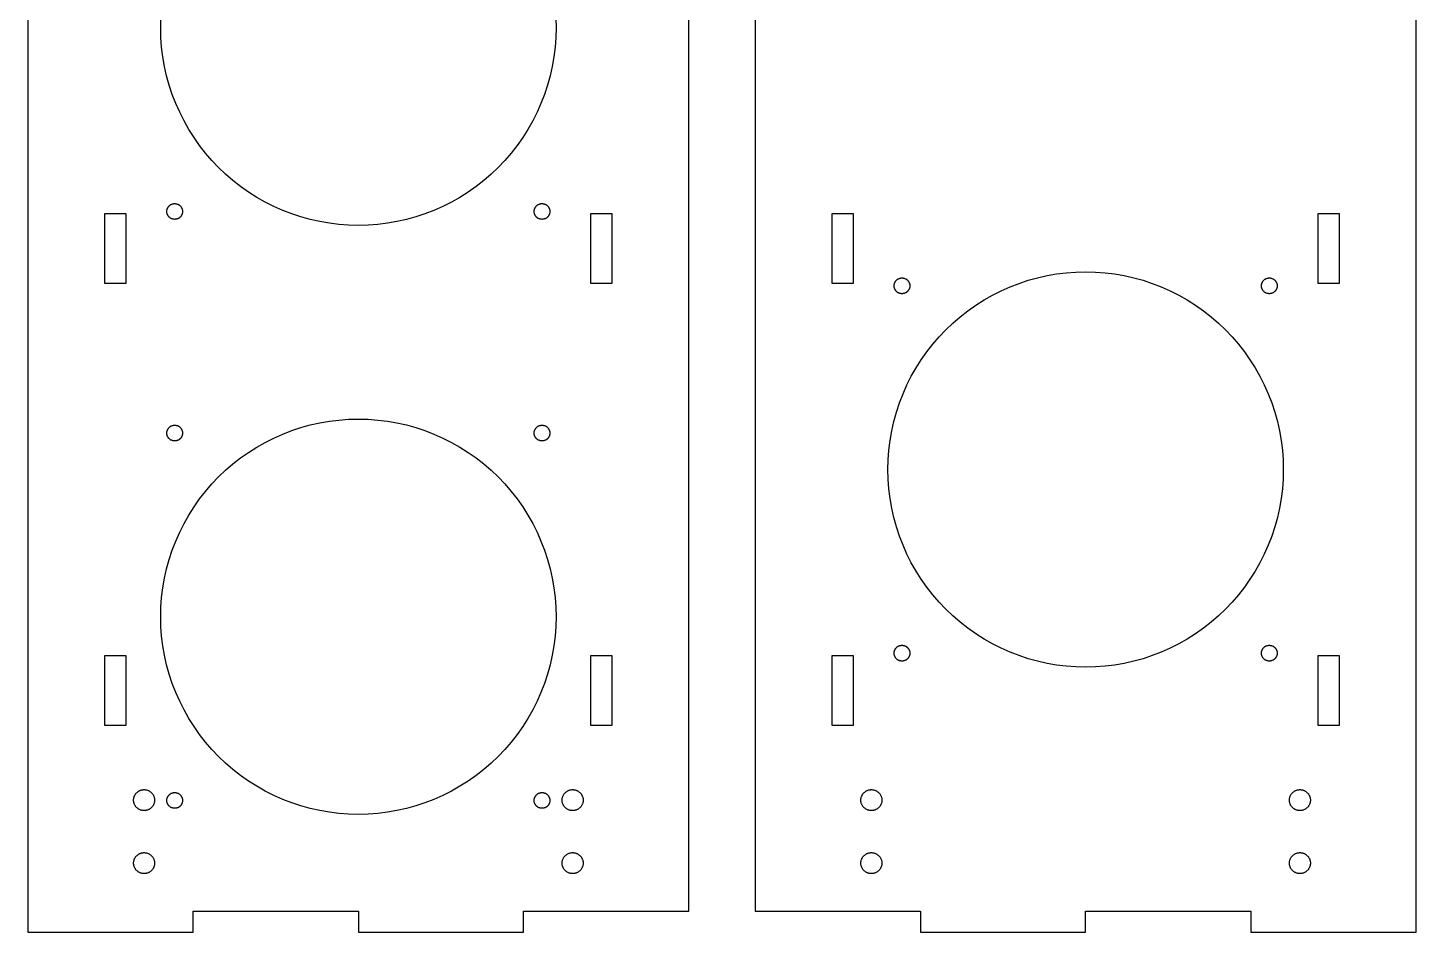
# Model space of a CAD drawing. Extents: x 0 to 927, y -6 to 1176.
# Drawn here: x 0 to 396.9, y -6 to 252.5 of the extents above; entities that cross this region are included whole.
import ezdxf

# ---------------------------------------------------------------- set-up
doc = ezdxf.new("R2010")
doc.units = 0
doc.layers.get('0').update_dxf_attribs({"linetype": 'CONTINUOUS'})

msp = doc.modelspace()

# ---------------------------------------------------------------- linework, layer by layer
for points in [[(47.25, 0), (94.5, 0), (94.5, -6), (141.75, -6), (141.75, 0), (189, 0), (189, 505), (141.75, 505), (141.75, 511), (94.5, 511), (94.5, 505), (47.25, 505), (47.25, 511), (0, 511), (0, -6), (47.25, -6)], [(302.4, 0), (349.65, 0), (349.65, -6), (396.9, -6), (396.9, 511), (349.65, 511), (349.65, 505), (302.4, 505), (302.4, 511), (255.15, 511), (255.15, 505), (207.9, 505), (207.9, 0), (255.15, 0), (255.15, -6), (302.4, -6)], [(22, 199.375), (28, 199.375), (28, 179.375), (22, 179.375)], [(41.8896, 197.753), (41.7795, 197.761), (41.6699, 197.774), (41.561, 197.793), (41.4533, 197.817), (41.3469, 197.847), (41.242, 197.882), (41.139, 197.921), (41.038, 197.966), (40.9394, 198.016), (40.8433, 198.07), (40.75, 198.129), (40.6597, 198.193), (40.5726, 198.261), (40.489, 198.333), (40.409, 198.409), (40.3329, 198.489), (40.2607, 198.573), (40.1928, 198.66), (40.1292, 198.75), (40.0701, 198.843), (40.0157, 198.939), (39.966, 199.038), (39.9213, 199.139), (39.8815, 199.242), (39.8469, 199.347), (39.8174, 199.453), (39.7932, 199.561), (39.7744, 199.67), (39.7608, 199.779), (39.7527, 199.89), (39.75, 200), (39.7527, 200.11), (39.7608, 200.221), (39.7744, 200.33), (39.7932, 200.439), (39.8174, 200.547), (39.8469, 200.653), (39.8815, 200.758), (39.9213, 200.861), (39.966, 200.962), (40.0157, 201.061), (40.0701, 201.157), (40.1292, 201.25), (40.1928, 201.34), (40.2607, 201.427), (40.3329, 201.511), (40.409, 201.591), (40.489, 201.667), (40.5726, 201.739), (40.6597, 201.807), (40.75, 201.871), (40.8433, 201.93), (40.9394, 201.984), (41.038, 202.034), (41.139, 202.079), (41.242, 202.118), (41.3469, 202.153), (41.4533, 202.183), (41.561, 202.207), (41.6699, 202.226), (41.7795, 202.239), (41.8896, 202.247), (42, 202.25), (42.1104, 202.247), (42.2205, 202.239), (42.3301, 202.226), (42.439, 202.207), (42.5467, 202.183), (42.6531, 202.153), (42.758, 202.118), (42.861, 202.079), (42.962, 202.034), (43.0606, 201.984), (43.1567, 201.93), (43.25, 201.871), (43.3403, 201.807), (43.4274, 201.739), (43.511, 201.667), (43.591, 201.591), (43.6671, 201.511), (43.7393, 201.427), (43.8072, 201.34), (43.8708, 201.25), (43.9299, 201.157), (43.9843, 201.061), (44.034, 200.962), (44.0787, 200.861), (44.1185, 200.758), (44.1531, 200.653), (44.1826, 200.547), (44.2068, 200.439), (44.2256, 200.33), (44.2392, 200.221), (44.2473, 200.11), (44.25, 200), (44.2473, 199.89), (44.2392, 199.779), (44.2256, 199.67), (44.2068, 199.561), (44.1826, 199.453), (44.1531, 199.347), (44.1185, 199.242), (44.0787, 199.139), (44.034, 199.038), (43.9843, 198.939), (43.9299, 198.843), (43.8708, 198.75), (43.8072, 198.66), (43.7393, 198.573), (43.6671, 198.489), (43.591, 198.409), (43.511, 198.333), (43.4274, 198.261), (43.3403, 198.193), (43.25, 198.129), (43.1567, 198.07), (43.0606, 198.016), (42.962, 197.966), (42.861, 197.921), (42.758, 197.882), (42.6531, 197.847), (42.5467, 197.817), (42.439, 197.793), (42.3301, 197.774), (42.2205, 197.761), (42.1104, 197.753), (42, 197.75)], [(146.89, 197.753), (146.779, 197.761), (146.67, 197.774), (146.561, 197.793), (146.453, 197.817), (146.347, 197.847), (146.242, 197.882), (146.139, 197.921), (146.038, 197.966), (145.939, 198.016), (145.843, 198.07), (145.75, 198.129), (145.66, 198.193), (145.573, 198.261), (145.489, 198.333), (145.409, 198.409), (145.333, 198.489), (145.261, 198.573), (145.193, 198.66), (145.129, 198.75), (145.07, 198.843), (145.016, 198.939), (144.966, 199.038), (144.921, 199.139), (144.882, 199.242), (144.847, 199.347), (144.817, 199.453), (144.793, 199.561), (144.774, 199.67), (144.761, 199.779), (144.753, 199.89), (144.75, 200), (144.753, 200.11), (144.761, 200.221), (144.774, 200.33), (144.793, 200.439), (144.817, 200.547), (144.847, 200.653), (144.882, 200.758), (144.921, 200.861), (144.966, 200.962), (145.016, 201.061), (145.07, 201.157), (145.129, 201.25), (145.193, 201.34), (145.261, 201.427), (145.333, 201.511), (145.409, 201.591), (145.489, 201.667), (145.573, 201.739), (145.66, 201.807), (145.75, 201.871), (145.843, 201.93), (145.939, 201.984), (146.038, 202.034), (146.139, 202.079), (146.242, 202.118), (146.347, 202.153), (146.453, 202.183), (146.561, 202.207), (146.67, 202.226), (146.779, 202.239), (146.89, 202.247), (147, 202.25), (147.11, 202.247), (147.221, 202.239), (147.33, 202.226), (147.439, 202.207), (147.547, 202.183), (147.653, 202.153), (147.758, 202.118), (147.861, 202.079), (147.962, 202.034), (148.061, 201.984), (148.157, 201.93), (148.25, 201.871), (148.34, 201.807), (148.427, 201.739), (148.511, 201.667), (148.591, 201.591), (148.667, 201.511), (148.739, 201.427), (148.807, 201.34), (148.871, 201.25), (148.93, 201.157), (148.984, 201.061), (149.034, 200.962), (149.079, 200.861), (149.118, 200.758), (149.153, 200.653), (149.183, 200.547), (149.207, 200.439), (149.226, 200.33), (149.239, 200.221), (149.247, 200.11), (149.25, 200), (149.247, 199.89), (149.239, 199.779), (149.226, 199.67), (149.207, 199.561), (149.183, 199.453), (149.153, 199.347), (149.118, 199.242), (149.079, 199.139), (149.034, 199.038), (148.984, 198.939), (148.93, 198.843), (148.871, 198.75), (148.807, 198.66), (148.739, 198.573), (148.667, 198.489), (148.591, 198.409), (148.511, 198.333), (148.427, 198.261), (148.34, 198.193), (148.25, 198.129), (148.157, 198.07), (148.061, 198.016), (147.962, 197.966), (147.861, 197.921), (147.758, 197.882), (147.653, 197.847), (147.547, 197.817), (147.439, 197.793), (147.33, 197.774), (147.221, 197.761), (147.11, 197.753), (147, 197.75)], [(161, 199.375), (167, 199.375), (167, 179.375), (161, 179.375)], [(229.9, 199.375), (235.9, 199.375), (235.9, 179.375), (229.9, 179.375)], [(368.9, 199.375), (374.9, 199.375), (374.9, 179.375), (368.9, 179.375)], [(299.628, 69.8181), (296.862, 70.0221), (294.11, 70.3615), (291.377, 70.8356), (288.672, 71.4432), (285.999, 72.1829), (283.366, 73.0528), (280.778, 74.0508), (278.243, 75.1746), (275.766, 76.4214), (273.353, 77.7883), (271.01, 79.272), (268.743, 80.8688), (266.557, 82.5749), (264.457, 84.3863), (262.448, 86.2985), (260.536, 88.3069), (258.725, 90.4068), (257.019, 92.593), (255.422, 94.8603), (253.938, 97.2032), (252.571, 99.6161), (251.325, 102.093), (250.201, 104.628), (249.203, 107.216), (248.333, 109.849), (247.593, 112.522), (246.986, 115.227), (246.512, 117.96), (246.172, 120.712), (245.968, 123.478), (245.9, 126.25), (245.968, 129.022), (246.172, 131.788), (246.512, 134.54), (246.986, 137.273), (247.593, 139.978), (248.333, 142.651), (249.203, 145.284), (250.201, 147.872), (251.325, 150.407), (252.571, 152.884), (253.938, 155.297), (255.422, 157.64), (257.019, 159.907), (258.725, 162.093), (260.536, 164.193), (262.448, 166.202), (264.457, 168.114), (266.557, 169.925), (268.743, 171.631), (271.01, 173.228), (273.353, 174.712), (275.766, 176.079), (278.243, 177.325), (280.778, 178.449), (283.366, 179.447), (285.999, 180.317), (288.672, 181.057), (291.377, 181.664), (294.11, 182.138), (296.862, 182.478), (299.628, 182.682), (302.4, 182.75), (305.172, 182.682), (307.938, 182.478), (310.69, 182.138), (313.423, 181.664), (316.128, 181.057), (318.801, 180.317), (321.434, 179.447), (324.022, 178.449), (326.557, 177.325), (329.034, 176.079), (331.447, 174.712), (333.79, 173.228), (336.057, 171.631), (338.243, 169.925), (340.343, 168.114), (342.352, 166.202), (344.264, 164.193), (346.075, 162.093), (347.781, 159.907), (349.378, 157.64), (350.862, 155.297), (352.229, 152.884), (353.475, 150.407), (354.599, 147.872), (355.597, 145.284), (356.467, 142.651), (357.207, 139.978), (357.814, 137.273), (358.288, 134.54), (358.628, 131.788), (358.832, 129.022), (358.9, 126.25), (358.832, 123.478), (358.628, 120.712), (358.288, 117.96), (357.814, 115.227), (357.207, 112.522), (356.467, 109.849), (355.597, 107.216), (354.599, 104.628), (353.475, 102.093), (352.229, 99.6161), (350.862, 97.2032), (349.378, 94.8603), (347.781, 92.593), (346.075, 90.4068), (344.264, 88.3069), (342.352, 86.2985), (340.343, 84.3863), (338.243, 82.5749), (336.057, 80.8688), (333.79, 79.272), (331.447, 77.7883), (329.034, 76.4214), (326.557, 75.1746), (324.022, 74.0508), (321.434, 73.0528), (318.801, 72.1829), (316.128, 71.4432), (313.423, 70.8356), (310.69, 70.3615), (307.938, 70.0221), (305.172, 69.8181), (302.4, 69.75)], [(249.79, 176.503), (249.679, 176.511), (249.57, 176.524), (249.461, 176.543), (249.353, 176.567), (249.247, 176.597), (249.142, 176.632), (249.039, 176.671), (248.938, 176.716), (248.839, 176.766), (248.743, 176.82), (248.65, 176.879), (248.56, 176.943), (248.473, 177.011), (248.389, 177.083), (248.309, 177.159), (248.233, 177.239), (248.161, 177.323), (248.093, 177.41), (248.029, 177.5), (247.97, 177.593), (247.916, 177.689), (247.866, 177.788), (247.821, 177.889), (247.782, 177.992), (247.747, 178.097), (247.717, 178.203), (247.693, 178.311), (247.674, 178.42), (247.661, 178.529), (247.653, 178.64), (247.65, 178.75), (247.653, 178.86), (247.661, 178.971), (247.674, 179.08), (247.693, 179.189), (247.717, 179.297), (247.747, 179.403), (247.782, 179.508), (247.821, 179.611), (247.866, 179.712), (247.916, 179.811), (247.97, 179.907), (248.029, 180), (248.093, 180.09), (248.161, 180.177), (248.233, 180.261), (248.309, 180.341), (248.389, 180.417), (248.473, 180.489), (248.56, 180.557), (248.65, 180.621), (248.743, 180.68), (248.839, 180.734), (248.938, 180.784), (249.039, 180.829), (249.142, 180.868), (249.247, 180.903), (249.353, 180.933), (249.461, 180.957), (249.57, 180.976), (249.679, 180.989), (249.79, 180.997), (249.9, 181), (250.01, 180.997), (250.121, 180.989), (250.23, 180.976), (250.339, 180.957), (250.447, 180.933), (250.553, 180.903), (250.658, 180.868), (250.761, 180.829), (250.862, 180.784), (250.961, 180.734), (251.057, 180.68), (251.15, 180.621), (251.24, 180.557), (251.327, 180.489), (251.411, 180.417), (251.491, 180.341), (251.567, 180.261), (251.639, 180.177), (251.707, 180.09), (251.771, 180), (251.83, 179.907), (251.884, 179.811), (251.934, 179.712), (251.979, 179.611), (252.018, 179.508), (252.053, 179.403), (252.083, 179.297), (252.107, 179.189), (252.126, 179.08), (252.139, 178.971), (252.147, 178.86), (252.15, 178.75), (252.147, 178.64), (252.139, 178.529), (252.126, 178.42), (252.107, 178.311), (252.083, 178.203), (252.053, 178.097), (252.018, 177.992), (251.979, 177.889), (251.934, 177.788), (251.884, 177.689), (251.83, 177.593), (251.771, 177.5), (251.707, 177.41), (251.639, 177.323), (251.567, 177.239), (251.491, 177.159), (251.411, 177.083), (251.327, 177.011), (251.24, 176.943), (251.15, 176.879), (251.057, 176.82), (250.961, 176.766), (250.862, 176.716), (250.761, 176.671), (250.658, 176.632), (250.553, 176.597), (250.447, 176.567), (250.339, 176.543), (250.23, 176.524), (250.121, 176.511), (250.01, 176.503), (249.9, 176.5)], [(354.79, 176.503), (354.679, 176.511), (354.57, 176.524), (354.461, 176.543), (354.353, 176.567), (354.247, 176.597), (354.142, 176.632), (354.039, 176.671), (353.938, 176.716), (353.839, 176.766), (353.743, 176.82), (353.65, 176.879), (353.56, 176.943), (353.473, 177.011), (353.389, 177.083), (353.309, 177.159), (353.233, 177.239), (353.161, 177.323), (353.093, 177.41), (353.029, 177.5), (352.97, 177.593), (352.916, 177.689), (352.866, 177.788), (352.821, 177.889), (352.782, 177.992), (352.747, 178.097), (352.717, 178.203), (352.693, 178.311), (352.674, 178.42), (352.661, 178.529), (352.653, 178.64), (352.65, 178.75), (352.653, 178.86), (352.661, 178.971), (352.674, 179.08), (352.693, 179.189), (352.717, 179.297), (352.747, 179.403), (352.782, 179.508), (352.821, 179.611), (352.866, 179.712), (352.916, 179.811), (352.97, 179.907), (353.029, 180), (353.093, 180.09), (353.161, 180.177), (353.233, 180.261), (353.309, 180.341), (353.389, 180.417), (353.473, 180.489), (353.56, 180.557), (353.65, 180.621), (353.743, 180.68), (353.839, 180.734), (353.938, 180.784), (354.039, 180.829), (354.142, 180.868), (354.247, 180.903), (354.353, 180.933), (354.461, 180.957), (354.57, 180.976), (354.679, 180.989), (354.79, 180.997), (354.9, 181), (355.01, 180.997), (355.121, 180.989), (355.23, 180.976), (355.339, 180.957), (355.447, 180.933), (355.553, 180.903), (355.658, 180.868), (355.761, 180.829), (355.862, 180.784), (355.961, 180.734), (356.057, 180.68), (356.15, 180.621), (356.24, 180.557), (356.327, 180.489), (356.411, 180.417), (356.491, 180.341), (356.567, 180.261), (356.639, 180.177), (356.707, 180.09), (356.771, 180), (356.83, 179.907), (356.884, 179.811), (356.934, 179.712), (356.979, 179.611), (357.018, 179.508), (357.053, 179.403), (357.083, 179.297), (357.107, 179.189), (357.126, 179.08), (357.139, 178.971), (357.147, 178.86), (357.15, 178.75), (357.147, 178.64), (357.139, 178.529), (357.126, 178.42), (357.107, 178.311), (357.083, 178.203), (357.053, 178.097), (357.018, 177.992), (356.979, 177.889), (356.934, 177.788), (356.884, 177.689), (356.83, 177.593), (356.771, 177.5), (356.707, 177.41), (356.639, 177.323), (356.567, 177.239), (356.491, 177.159), (356.411, 177.083), (356.327, 177.011), (356.24, 176.943), (356.15, 176.879), (356.057, 176.82), (355.961, 176.766), (355.862, 176.716), (355.761, 176.671), (355.658, 176.632), (355.553, 176.597), (355.447, 176.567), (355.339, 176.543), (355.23, 176.524), (355.121, 176.511), (355.01, 176.503), (354.9, 176.5)], [(91.7277, 27.7347), (88.962, 27.9387), (86.2097, 28.2782), (83.4774, 28.7523), (80.7716, 29.3599), (78.0989, 30.0995), (75.4657, 30.9694), (72.8784, 31.9675), (70.3431, 33.0913), (67.8661, 34.3381), (65.4532, 35.705), (63.1103, 37.1886), (60.843, 38.7854), (58.6568, 40.4916), (56.5569, 42.3029), (54.5485, 44.2151), (52.6363, 46.2236), (50.8249, 48.3234), (49.1188, 50.5097), (47.522, 52.7769), (46.0383, 55.1199), (44.6714, 57.5328), (43.4246, 60.0098), (42.3008, 62.5451), (41.3028, 65.1324), (40.4329, 67.7656), (39.6932, 70.4383), (39.0856, 73.1441), (38.6115, 75.8764), (38.2721, 78.6287), (38.0681, 81.3943), (38, 84.1667), (38.0681, 86.939), (38.2721, 89.7046), (38.6115, 92.4569), (39.0856, 95.1893), (39.6932, 97.895), (40.4329, 100.568), (41.3028, 103.201), (42.3008, 105.788), (43.4246, 108.324), (44.6714, 110.801), (46.0383, 113.213), (47.522, 115.556), (49.1188, 117.824), (50.8249, 120.01), (52.6363, 122.11), (54.5485, 124.118), (56.5569, 126.03), (58.6568, 127.842), (60.843, 129.548), (63.1103, 131.145), (65.4532, 132.628), (67.8661, 133.995), (70.3431, 135.242), (72.8784, 136.366), (75.4657, 137.364), (78.0989, 138.234), (80.7716, 138.973), (83.4774, 139.581), (86.2097, 140.055), (88.962, 140.395), (91.7277, 140.599), (94.5, 140.667), (97.2723, 140.599), (100.038, 140.395), (102.79, 140.055), (105.523, 139.581), (108.228, 138.973), (110.901, 138.234), (113.534, 137.364), (116.122, 136.366), (118.657, 135.242), (121.134, 133.995), (123.547, 132.628), (125.89, 131.145), (128.157, 129.548), (130.343, 127.842), (132.443, 126.03), (134.452, 124.118), (136.364, 122.11), (138.175, 120.01), (139.881, 117.824), (141.478, 115.556), (142.962, 113.213), (144.329, 110.801), (145.575, 108.324), (146.699, 105.788), (147.697, 103.201), (148.567, 100.568), (149.307, 97.895), (149.914, 95.1893), (150.388, 92.4569), (150.728, 89.7046), (150.932, 86.939), (151, 84.1667), (150.932, 81.3943), (150.728, 78.6287), (150.388, 75.8764), (149.914, 73.1441), (149.307, 70.4383), (148.567, 67.7656), (147.697, 65.1324), (146.699, 62.5451), (145.575, 60.0098), (144.329, 57.5328), (142.962, 55.1199), (141.478, 52.7769), (139.881, 50.5097), (138.175, 48.3234), (136.364, 46.2236), (134.452, 44.2151), (132.443, 42.3029), (130.343, 40.4916), (128.157, 38.7854), (125.89, 37.1886), (123.547, 35.705), (121.134, 34.3381), (118.657, 33.0913), (116.122, 31.9675), (113.534, 30.9694), (110.901, 30.0995), (108.228, 29.3599), (105.523, 28.7523), (102.79, 28.2782), (100.038, 27.9387), (97.2723, 27.7347), (94.5, 27.6667)], [(41.8896, 134.419), (41.7795, 134.428), (41.6699, 134.441), (41.561, 134.46), (41.4533, 134.484), (41.3469, 134.514), (41.242, 134.548), (41.139, 134.588), (41.038, 134.633), (40.9394, 134.682), (40.8433, 134.737), (40.75, 134.796), (40.6597, 134.859), (40.5726, 134.927), (40.489, 135), (40.409, 135.076), (40.3329, 135.156), (40.2607, 135.239), (40.1928, 135.326), (40.1292, 135.417), (40.0701, 135.51), (40.0157, 135.606), (39.966, 135.705), (39.9213, 135.806), (39.8815, 135.909), (39.8469, 136.014), (39.8174, 136.12), (39.7932, 136.228), (39.7744, 136.337), (39.7608, 136.446), (39.7527, 136.556), (39.75, 136.667), (39.7527, 136.777), (39.7608, 136.887), (39.7744, 136.997), (39.7932, 137.106), (39.8174, 137.213), (39.8469, 137.32), (39.8815, 137.425), (39.9213, 137.528), (39.966, 137.629), (40.0157, 137.727), (40.0701, 137.823), (40.1292, 137.917), (40.1928, 138.007), (40.2607, 138.094), (40.3329, 138.178), (40.409, 138.258), (40.489, 138.334), (40.5726, 138.406), (40.6597, 138.474), (40.75, 138.537), (40.8433, 138.597), (40.9394, 138.651), (41.038, 138.701), (41.139, 138.745), (41.242, 138.785), (41.3469, 138.82), (41.4533, 138.849), (41.561, 138.873), (41.6699, 138.892), (41.7795, 138.906), (41.8896, 138.914), (42, 138.917), (42.1104, 138.914), (42.2205, 138.906), (42.3301, 138.892), (42.439, 138.873), (42.5467, 138.849), (42.6531, 138.82), (42.758, 138.785), (42.861, 138.745), (42.962, 138.701), (43.0606, 138.651), (43.1567, 138.597), (43.25, 138.537), (43.3403, 138.474), (43.4274, 138.406), (43.511, 138.334), (43.591, 138.258), (43.6671, 138.178), (43.7393, 138.094), (43.8072, 138.007), (43.8708, 137.917), (43.9299, 137.823), (43.9843, 137.727), (44.034, 137.629), (44.0787, 137.528), (44.1185, 137.425), (44.1531, 137.32), (44.1826, 137.213), (44.2068, 137.106), (44.2256, 136.997), (44.2392, 136.887), (44.2473, 136.777), (44.25, 136.667), (44.2473, 136.556), (44.2392, 136.446), (44.2256, 136.337), (44.2068, 136.228), (44.1826, 136.12), (44.1531, 136.014), (44.1185, 135.909), (44.0787, 135.806), (44.034, 135.705), (43.9843, 135.606), (43.9299, 135.51), (43.8708, 135.417), (43.8072, 135.326), (43.7393, 135.239), (43.6671, 135.156), (43.591, 135.076), (43.511, 135), (43.4274, 134.927), (43.3403, 134.859), (43.25, 134.796), (43.1567, 134.737), (43.0606, 134.682), (42.962, 134.633), (42.861, 134.588), (42.758, 134.548), (42.6531, 134.514), (42.5467, 134.484), (42.439, 134.46), (42.3301, 134.441), (42.2205, 134.428), (42.1104, 134.419), (42, 134.417)], [(146.89, 134.419), (146.779, 134.428), (146.67, 134.441), (146.561, 134.46), (146.453, 134.484), (146.347, 134.514), (146.242, 134.548), (146.139, 134.588), (146.038, 134.633), (145.939, 134.682), (145.843, 134.737), (145.75, 134.796), (145.66, 134.859), (145.573, 134.927), (145.489, 135), (145.409, 135.076), (145.333, 135.156), (145.261, 135.239), (145.193, 135.326), (145.129, 135.417), (145.07, 135.51), (145.016, 135.606), (144.966, 135.705), (144.921, 135.806), (144.882, 135.909), (144.847, 136.014), (144.817, 136.12), (144.793, 136.228), (144.774, 136.337), (144.761, 136.446), (144.753, 136.556), (144.75, 136.667), (144.753, 136.777), (144.761, 136.887), (144.774, 136.997), (144.793, 137.106), (144.817, 137.213), (144.847, 137.32), (144.882, 137.425), (144.921, 137.528), (144.966, 137.629), (145.016, 137.727), (145.07, 137.823), (145.129, 137.917), (145.193, 138.007), (145.261, 138.094), (145.333, 138.178), (145.409, 138.258), (145.489, 138.334), (145.573, 138.406), (145.66, 138.474), (145.75, 138.537), (145.843, 138.597), (145.939, 138.651), (146.038, 138.701), (146.139, 138.745), (146.242, 138.785), (146.347, 138.82), (146.453, 138.849), (146.561, 138.873), (146.67, 138.892), (146.779, 138.906), (146.89, 138.914), (147, 138.917), (147.11, 138.914), (147.221, 138.906), (147.33, 138.892), (147.439, 138.873), (147.547, 138.849), (147.653, 138.82), (147.758, 138.785), (147.861, 138.745), (147.962, 138.701), (148.061, 138.651), (148.157, 138.597), (148.25, 138.537), (148.34, 138.474), (148.427, 138.406), (148.511, 138.334), (148.591, 138.258), (148.667, 138.178), (148.739, 138.094), (148.807, 138.007), (148.871, 137.917), (148.93, 137.823), (148.984, 137.727), (149.034, 137.629), (149.079, 137.528), (149.118, 137.425), (149.153, 137.32), (149.183, 137.213), (149.207, 137.106), (149.226, 136.997), (149.239, 136.887), (149.247, 136.777), (149.25, 136.667), (149.247, 136.556), (149.239, 136.446), (149.226, 136.337), (149.207, 136.228), (149.183, 136.12), (149.153, 136.014), (149.118, 135.909), (149.079, 135.806), (149.034, 135.705), (148.984, 135.606), (148.93, 135.51), (148.871, 135.417), (148.807, 135.326), (148.739, 135.239), (148.667, 135.156), (148.591, 135.076), (148.511, 135), (148.427, 134.927), (148.34, 134.859), (148.25, 134.796), (148.157, 134.737), (148.061, 134.682), (147.962, 134.633), (147.861, 134.588), (147.758, 134.548), (147.653, 134.514), (147.547, 134.484), (147.439, 134.46), (147.33, 134.441), (147.221, 134.428), (147.11, 134.419), (147, 134.417)], [(249.79, 71.5027), (249.679, 71.5108), (249.57, 71.5244), (249.461, 71.5432), (249.353, 71.5674), (249.247, 71.5969), (249.142, 71.6315), (249.039, 71.6713), (248.938, 71.716), (248.839, 71.7657), (248.743, 71.8201), (248.65, 71.8792), (248.56, 71.9428), (248.473, 72.0107), (248.389, 72.0829), (248.309, 72.159), (248.233, 72.239), (248.161, 72.3226), (248.093, 72.4097), (248.029, 72.5), (247.97, 72.5933), (247.916, 72.6894), (247.866, 72.788), (247.821, 72.889), (247.782, 72.992), (247.747, 73.0969), (247.717, 73.2033), (247.693, 73.311), (247.674, 73.4199), (247.661, 73.5295), (247.653, 73.6396), (247.65, 73.75), (247.653, 73.8604), (247.661, 73.9705), (247.674, 74.0801), (247.693, 74.189), (247.717, 74.2967), (247.747, 74.4031), (247.782, 74.508), (247.821, 74.611), (247.866, 74.712), (247.916, 74.8106), (247.97, 74.9067), (248.029, 75), (248.093, 75.0903), (248.161, 75.1774), (248.233, 75.261), (248.309, 75.341), (248.389, 75.4171), (248.473, 75.4893), (248.56, 75.5572), (248.65, 75.6208), (248.743, 75.6799), (248.839, 75.7343), (248.938, 75.784), (249.039, 75.8287), (249.142, 75.8685), (249.247, 75.9031), (249.353, 75.9326), (249.461, 75.9568), (249.57, 75.9756), (249.679, 75.9892), (249.79, 75.9973), (249.9, 76), (250.01, 75.9973), (250.121, 75.9892), (250.23, 75.9756), (250.339, 75.9568), (250.447, 75.9326), (250.553, 75.9031), (250.658, 75.8685), (250.761, 75.8287), (250.862, 75.784), (250.961, 75.7343), (251.057, 75.6799), (251.15, 75.6208), (251.24, 75.5572), (251.327, 75.4893), (251.411, 75.4171), (251.491, 75.341), (251.567, 75.261), (251.639, 75.1774), (251.707, 75.0903), (251.771, 75), (251.83, 74.9067), (251.884, 74.8106), (251.934, 74.712), (251.979, 74.611), (252.018, 74.508), (252.053, 74.4031), (252.083, 74.2967), (252.107, 74.189), (252.126, 74.0801), (252.139, 73.9705), (252.147, 73.8604), (252.15, 73.75), (252.147, 73.6396), (252.139, 73.5295), (252.126, 73.4199), (252.107, 73.311), (252.083, 73.2033), (252.053, 73.0969), (252.018, 72.992), (251.979, 72.889), (251.934, 72.788), (251.884, 72.6894), (251.83, 72.5933), (251.771, 72.5), (251.707, 72.4097), (251.639, 72.3226), (251.567, 72.239), (251.491, 72.159), (251.411, 72.0829), (251.327, 72.0107), (251.24, 71.9428), (251.15, 71.8792), (251.057, 71.8201), (250.961, 71.7657), (250.862, 71.716), (250.761, 71.6713), (250.658, 71.6315), (250.553, 71.5969), (250.447, 71.5674), (250.339, 71.5432), (250.23, 71.5244), (250.121, 71.5108), (250.01, 71.5027), (249.9, 71.5)], [(354.79, 71.5027), (354.679, 71.5108), (354.57, 71.5244), (354.461, 71.5432), (354.353, 71.5674), (354.247, 71.5969), (354.142, 71.6315), (354.039, 71.6713), (353.938, 71.716), (353.839, 71.7657), (353.743, 71.8201), (353.65, 71.8792), (353.56, 71.9428), (353.473, 72.0107), (353.389, 72.0829), (353.309, 72.159), (353.233, 72.239), (353.161, 72.3226), (353.093, 72.4097), (353.029, 72.5), (352.97, 72.5933), (352.916, 72.6894), (352.866, 72.788), (352.821, 72.889), (352.782, 72.992), (352.747, 73.0969), (352.717, 73.2033), (352.693, 73.311), (352.674, 73.4199), (352.661, 73.5295), (352.653, 73.6396), (352.65, 73.75), (352.653, 73.8604), (352.661, 73.9705), (352.674, 74.0801), (352.693, 74.189), (352.717, 74.2967), (352.747, 74.4031), (352.782, 74.508), (352.821, 74.611), (352.866, 74.712), (352.916, 74.8106), (352.97, 74.9067), (353.029, 75), (353.093, 75.0903), (353.161, 75.1774), (353.233, 75.261), (353.309, 75.341), (353.389, 75.4171), (353.473, 75.4893), (353.56, 75.5572), (353.65, 75.6208), (353.743, 75.6799), (353.839, 75.7343), (353.938, 75.784), (354.039, 75.8287), (354.142, 75.8685), (354.247, 75.9031), (354.353, 75.9326), (354.461, 75.9568), (354.57, 75.9756), (354.679, 75.9892), (354.79, 75.9973), (354.9, 76), (355.01, 75.9973), (355.121, 75.9892), (355.23, 75.9756), (355.339, 75.9568), (355.447, 75.9326), (355.553, 75.9031), (355.658, 75.8685), (355.761, 75.8287), (355.862, 75.784), (355.961, 75.7343), (356.057, 75.6799), (356.15, 75.6208), (356.24, 75.5572), (356.327, 75.4893), (356.411, 75.4171), (356.491, 75.341), (356.567, 75.261), (356.639, 75.1774), (356.707, 75.0903), (356.771, 75), (356.83, 74.9067), (356.884, 74.8106), (356.934, 74.712), (356.979, 74.611), (357.018, 74.508), (357.053, 74.4031), (357.083, 74.2967), (357.107, 74.189), (357.126, 74.0801), (357.139, 73.9705), (357.147, 73.8604), (357.15, 73.75), (357.147, 73.6396), (357.139, 73.5295), (357.126, 73.4199), (357.107, 73.311), (357.083, 73.2033), (357.053, 73.0969), (357.018, 72.992), (356.979, 72.889), (356.934, 72.788), (356.884, 72.6894), (356.83, 72.5933), (356.771, 72.5), (356.707, 72.4097), (356.639, 72.3226), (356.567, 72.239), (356.491, 72.159), (356.411, 72.0829), (356.327, 72.0107), (356.24, 71.9428), (356.15, 71.8792), (356.057, 71.8201), (355.961, 71.7657), (355.862, 71.716), (355.761, 71.6713), (355.658, 71.6315), (355.553, 71.5969), (355.447, 71.5674), (355.339, 71.5432), (355.23, 71.5244), (355.121, 71.5108), (355.01, 71.5027), (354.9, 71.5)], [(22, 73.125), (28, 73.125), (28, 53.125), (22, 53.125)], [(161, 73.125), (167, 73.125), (167, 53.125), (161, 53.125)], [(229.9, 73.125), (235.9, 73.125), (235.9, 53.125), (229.9, 53.125)], [(368.9, 73.125), (374.9, 73.125), (374.9, 53.125), (368.9, 53.125)], [(33.1028, 28.7536), (32.9559, 28.7644), (32.8098, 28.7825), (32.6647, 28.8076), (32.5211, 28.8399), (32.3791, 28.8792), (32.2393, 28.9254), (32.1019, 28.9784), (31.9673, 29.038), (31.8358, 29.1042), (31.7077, 29.1768), (31.5833, 29.2556), (31.4629, 29.3404), (31.3468, 29.431), (31.2353, 29.5271), (31.1287, 29.6287), (31.0271, 29.7353), (30.931, 29.8468), (30.8404, 29.9629), (30.7556, 30.0833), (30.6768, 30.2077), (30.6042, 30.3358), (30.538, 30.4673), (30.4784, 30.6019), (30.4254, 30.7393), (30.3792, 30.8791), (30.3399, 31.0211), (30.3076, 31.1647), (30.2825, 31.3098), (30.2644, 31.4559), (30.2536, 31.6028), (30.25, 31.75), (30.2536, 31.8972), (30.2644, 32.0441), (30.2825, 32.1902), (30.3076, 32.3353), (30.3399, 32.4789), (30.3792, 32.6209), (30.4254, 32.7607), (30.4784, 32.8981), (30.538, 33.0327), (30.6042, 33.1642), (30.6768, 33.2923), (30.7556, 33.4167), (30.8404, 33.5371), (30.931, 33.6532), (31.0271, 33.7647), (31.1287, 33.8713), (31.2353, 33.9729), (31.3468, 34.069), (31.4629, 34.1596), (31.5833, 34.2444), (31.7077, 34.3232), (31.8358, 34.3958), (31.9673, 34.462), (32.1019, 34.5216), (32.2393, 34.5746), (32.3791, 34.6208), (32.5211, 34.6601), (32.6647, 34.6924), (32.8098, 34.7175), (32.9559, 34.7356), (33.1028, 34.7464), (33.25, 34.75), (33.3972, 34.7464), (33.5441, 34.7356), (33.6902, 34.7175), (33.8353, 34.6924), (33.9789, 34.6601), (34.1209, 34.6208), (34.2607, 34.5746), (34.3981, 34.5216), (34.5327, 34.462), (34.6642, 34.3958), (34.7923, 34.3232), (34.9167, 34.2444), (35.0371, 34.1596), (35.1532, 34.069), (35.2647, 33.9729), (35.3713, 33.8713), (35.4729, 33.7647), (35.569, 33.6532), (35.6596, 33.5371), (35.7444, 33.4167), (35.8232, 33.2923), (35.8958, 33.1642), (35.962, 33.0327), (36.0216, 32.8981), (36.0746, 32.7607), (36.1208, 32.6209), (36.1601, 32.4789), (36.1924, 32.3353), (36.2175, 32.1902), (36.2356, 32.0441), (36.2464, 31.8972), (36.25, 31.75), (36.2464, 31.6028), (36.2356, 31.4559), (36.2175, 31.3098), (36.1924, 31.1647), (36.1601, 31.0211), (36.1208, 30.8791), (36.0746, 30.7393), (36.0216, 30.6019), (35.962, 30.4673), (35.8958, 30.3358), (35.8232, 30.2077), (35.7444, 30.0833), (35.6596, 29.9629), (35.569, 29.8468), (35.4729, 29.7353), (35.3713, 29.6287), (35.2647, 29.5271), (35.1532, 29.431), (35.0371, 29.3404), (34.9167, 29.2556), (34.7923, 29.1768), (34.6642, 29.1042), (34.5327, 29.038), (34.3981, 28.9784), (34.2607, 28.9254), (34.1209, 28.8792), (33.9789, 28.8399), (33.8353, 28.8076), (33.6902, 28.7825), (33.5441, 28.7644), (33.3972, 28.7536), (33.25, 28.75)], [(41.8896, 29.4194), (41.7795, 29.4275), (41.6699, 29.441), (41.561, 29.4599), (41.4533, 29.4841), (41.3469, 29.5136), (41.242, 29.5482), (41.139, 29.5879), (41.038, 29.6327), (40.9394, 29.6823), (40.8433, 29.7368), (40.75, 29.7959), (40.6597, 29.8594), (40.5726, 29.9274), (40.489, 29.9995), (40.409, 30.0757), (40.3329, 30.1557), (40.2607, 30.2393), (40.1928, 30.3263), (40.1292, 30.4166), (40.0701, 30.5099), (40.0157, 30.606), (39.966, 30.7047), (39.9213, 30.8056), (39.8815, 30.9087), (39.8469, 31.0135), (39.8174, 31.12), (39.7932, 31.2277), (39.7744, 31.3365), (39.7608, 31.4461), (39.7527, 31.5563), (39.75, 31.6667), (39.7527, 31.7771), (39.7608, 31.8872), (39.7744, 31.9968), (39.7932, 32.1056), (39.8174, 32.2134), (39.8469, 32.3198), (39.8815, 32.4247), (39.9213, 32.5277), (39.966, 32.6287), (40.0157, 32.7273), (40.0701, 32.8234), (40.1292, 32.9167), (40.1928, 33.007), (40.2607, 33.0941), (40.3329, 33.1777), (40.409, 33.2577), (40.489, 33.3338), (40.5726, 33.4059), (40.6597, 33.4739), (40.75, 33.5375), (40.8433, 33.5966), (40.9394, 33.651), (41.038, 33.7006), (41.139, 33.7454), (41.242, 33.7851), (41.3469, 33.8198), (41.4533, 33.8492), (41.561, 33.8734), (41.6699, 33.8923), (41.7795, 33.9058), (41.8896, 33.914), (42, 33.9167), (42.1104, 33.914), (42.2205, 33.9058), (42.3301, 33.8923), (42.439, 33.8734), (42.5467, 33.8492), (42.6531, 33.8198), (42.758, 33.7851), (42.861, 33.7454), (42.962, 33.7006), (43.0606, 33.651), (43.1567, 33.5966), (43.25, 33.5375), (43.3403, 33.4739), (43.4274, 33.4059), (43.511, 33.3338), (43.591, 33.2577), (43.6671, 33.1777), (43.7393, 33.0941), (43.8072, 33.007), (43.8708, 32.9167), (43.9299, 32.8234), (43.9843, 32.7273), (44.034, 32.6287), (44.0787, 32.5277), (44.1185, 32.4247), (44.1531, 32.3198), (44.1826, 32.2134), (44.2068, 32.1056), (44.2256, 31.9968), (44.2392, 31.8872), (44.2473, 31.7771), (44.25, 31.6667), (44.2473, 31.5563), (44.2392, 31.4461), (44.2256, 31.3365), (44.2068, 31.2277), (44.1826, 31.12), (44.1531, 31.0135), (44.1185, 30.9087), (44.0787, 30.8056), (44.034, 30.7047), (43.9843, 30.606), (43.9299, 30.5099), (43.8708, 30.4166), (43.8072, 30.3263), (43.7393, 30.2393), (43.6671, 30.1557), (43.591, 30.0757), (43.511, 29.9995), (43.4274, 29.9274), (43.3403, 29.8594), (43.25, 29.7959), (43.1567, 29.7368), (43.0606, 29.6823), (42.962, 29.6327), (42.861, 29.5879), (42.758, 29.5482), (42.6531, 29.5136), (42.5467, 29.4841), (42.439, 29.4599), (42.3301, 29.441), (42.2205, 29.4275), (42.1104, 29.4194), (42, 29.4167)], [(146.89, 29.4194), (146.779, 29.4275), (146.67, 29.441), (146.561, 29.4599), (146.453, 29.4841), (146.347, 29.5136), (146.242, 29.5482), (146.139, 29.5879), (146.038, 29.6327), (145.939, 29.6823), (145.843, 29.7368), (145.75, 29.7959), (145.66, 29.8594), (145.573, 29.9274), (145.489, 29.9995), (145.409, 30.0757), (145.333, 30.1557), (145.261, 30.2393), (145.193, 30.3263), (145.129, 30.4166), (145.07, 30.5099), (145.016, 30.606), (144.966, 30.7047), (144.921, 30.8056), (144.882, 30.9087), (144.847, 31.0135), (144.817, 31.12), (144.793, 31.2277), (144.774, 31.3365), (144.761, 31.4461), (144.753, 31.5563), (144.75, 31.6667), (144.753, 31.7771), (144.761, 31.8872), (144.774, 31.9968), (144.793, 32.1056), (144.817, 32.2134), (144.847, 32.3198), (144.882, 32.4247), (144.921, 32.5277), (144.966, 32.6287), (145.016, 32.7273), (145.07, 32.8234), (145.129, 32.9167), (145.193, 33.007), (145.261, 33.0941), (145.333, 33.1777), (145.409, 33.2577), (145.489, 33.3338), (145.573, 33.4059), (145.66, 33.4739), (145.75, 33.5375), (145.843, 33.5966), (145.939, 33.651), (146.038, 33.7006), (146.139, 33.7454), (146.242, 33.7851), (146.347, 33.8198), (146.453, 33.8492), (146.561, 33.8734), (146.67, 33.8923), (146.779, 33.9058), (146.89, 33.914), (147, 33.9167), (147.11, 33.914), (147.221, 33.9058), (147.33, 33.8923), (147.439, 33.8734), (147.547, 33.8492), (147.653, 33.8198), (147.758, 33.7851), (147.861, 33.7454), (147.962, 33.7006), (148.061, 33.651), (148.157, 33.5966), (148.25, 33.5375), (148.34, 33.4739), (148.427, 33.4059), (148.511, 33.3338), (148.591, 33.2577), (148.667, 33.1777), (148.739, 33.0941), (148.807, 33.007), (148.871, 32.9167), (148.93, 32.8234), (148.984, 32.7273), (149.034, 32.6287), (149.079, 32.5277), (149.118, 32.4247), (149.153, 32.3198), (149.183, 32.2134), (149.207, 32.1056), (149.226, 31.9968), (149.239, 31.8872), (149.247, 31.7771), (149.25, 31.6667), (149.247, 31.5563), (149.239, 31.4461), (149.226, 31.3365), (149.207, 31.2277), (149.183, 31.12), (149.153, 31.0135), (149.118, 30.9087), (149.079, 30.8056), (149.034, 30.7047), (148.984, 30.606), (148.93, 30.5099), (148.871, 30.4166), (148.807, 30.3263), (148.739, 30.2393), (148.667, 30.1557), (148.591, 30.0757), (148.511, 29.9995), (148.427, 29.9274), (148.34, 29.8594), (148.25, 29.7959), (148.157, 29.7368), (148.061, 29.6823), (147.962, 29.6327), (147.861, 29.5879), (147.758, 29.5482), (147.653, 29.5136), (147.547, 29.4841), (147.439, 29.4599), (147.33, 29.441), (147.221, 29.4275), (147.11, 29.4194), (147, 29.4167)], [(155.603, 28.7536), (155.456, 28.7644), (155.31, 28.7825), (155.165, 28.8076), (155.021, 28.8399), (154.879, 28.8792), (154.739, 28.9254), (154.602, 28.9784), (154.467, 29.038), (154.336, 29.1042), (154.208, 29.1768), (154.083, 29.2556), (153.963, 29.3404), (153.847, 29.431), (153.735, 29.5271), (153.629, 29.6287), (153.527, 29.7353), (153.431, 29.8468), (153.34, 29.9629), (153.256, 30.0833), (153.177, 30.2077), (153.104, 30.3358), (153.038, 30.4673), (152.978, 30.6019), (152.925, 30.7393), (152.879, 30.8791), (152.84, 31.0211), (152.808, 31.1647), (152.782, 31.3098), (152.764, 31.4559), (152.754, 31.6028), (152.75, 31.75), (152.754, 31.8972), (152.764, 32.0441), (152.782, 32.1902), (152.808, 32.3353), (152.84, 32.4789), (152.879, 32.6209), (152.925, 32.7607), (152.978, 32.8981), (153.038, 33.0327), (153.104, 33.1642), (153.177, 33.2923), (153.256, 33.4167), (153.34, 33.5371), (153.431, 33.6532), (153.527, 33.7647), (153.629, 33.8713), (153.735, 33.9729), (153.847, 34.069), (153.963, 34.1596), (154.083, 34.2444), (154.208, 34.3232), (154.336, 34.3958), (154.467, 34.462), (154.602, 34.5216), (154.739, 34.5746), (154.879, 34.6208), (155.021, 34.6601), (155.165, 34.6924), (155.31, 34.7175), (155.456, 34.7356), (155.603, 34.7464), (155.75, 34.75), (155.897, 34.7464), (156.044, 34.7356), (156.19, 34.7175), (156.335, 34.6924), (156.479, 34.6601), (156.621, 34.6208), (156.761, 34.5746), (156.898, 34.5216), (157.033, 34.462), (157.164, 34.3958), (157.292, 34.3232), (157.417, 34.2444), (157.537, 34.1596), (157.653, 34.069), (157.765, 33.9729), (157.871, 33.8713), (157.973, 33.7647), (158.069, 33.6532), (158.16, 33.5371), (158.244, 33.4167), (158.323, 33.2923), (158.396, 33.1642), (158.462, 33.0327), (158.522, 32.8981), (158.575, 32.7607), (158.621, 32.6209), (158.66, 32.4789), (158.692, 32.3353), (158.718, 32.1902), (158.736, 32.0441), (158.746, 31.8972), (158.75, 31.75), (158.746, 31.6028), (158.736, 31.4559), (158.718, 31.3098), (158.692, 31.1647), (158.66, 31.0211), (158.621, 30.8791), (158.575, 30.7393), (158.522, 30.6019), (158.462, 30.4673), (158.396, 30.3358), (158.323, 30.2077), (158.244, 30.0833), (158.16, 29.9629), (158.069, 29.8468), (157.973, 29.7353), (157.871, 29.6287), (157.765, 29.5271), (157.653, 29.431), (157.537, 29.3404), (157.417, 29.2556), (157.292, 29.1768), (157.164, 29.1042), (157.033, 29.038), (156.898, 28.9784), (156.761, 28.9254), (156.621, 28.8792), (156.479, 28.8399), (156.335, 28.8076), (156.19, 28.7825), (156.044, 28.7644), (155.897, 28.7536), (155.75, 28.75)], [(241.003, 28.7536), (240.856, 28.7644), (240.71, 28.7825), (240.565, 28.8076), (240.421, 28.8399), (240.279, 28.8792), (240.139, 28.9254), (240.002, 28.9784), (239.867, 29.038), (239.736, 29.1042), (239.608, 29.1768), (239.483, 29.2556), (239.363, 29.3404), (239.247, 29.431), (239.135, 29.5271), (239.029, 29.6287), (238.927, 29.7353), (238.831, 29.8468), (238.74, 29.9629), (238.656, 30.0833), (238.577, 30.2077), (238.504, 30.3358), (238.438, 30.4673), (238.378, 30.6019), (238.325, 30.7393), (238.279, 30.8791), (238.24, 31.0211), (238.208, 31.1647), (238.182, 31.3098), (238.164, 31.4559), (238.154, 31.6028), (238.15, 31.75), (238.154, 31.8972), (238.164, 32.0441), (238.182, 32.1902), (238.208, 32.3353), (238.24, 32.4789), (238.279, 32.6209), (238.325, 32.7607), (238.378, 32.8981), (238.438, 33.0327), (238.504, 33.1642), (238.577, 33.2923), (238.656, 33.4167), (238.74, 33.5371), (238.831, 33.6532), (238.927, 33.7647), (239.029, 33.8713), (239.135, 33.9729), (239.247, 34.069), (239.363, 34.1596), (239.483, 34.2444), (239.608, 34.3232), (239.736, 34.3958), (239.867, 34.462), (240.002, 34.5216), (240.139, 34.5746), (240.279, 34.6208), (240.421, 34.6601), (240.565, 34.6924), (240.71, 34.7175), (240.856, 34.7356), (241.003, 34.7464), (241.15, 34.75), (241.297, 34.7464), (241.444, 34.7356), (241.59, 34.7175), (241.735, 34.6924), (241.879, 34.6601), (242.021, 34.6208), (242.161, 34.5746), (242.298, 34.5216), (242.433, 34.462), (242.564, 34.3958), (242.692, 34.3232), (242.817, 34.2444), (242.937, 34.1596), (243.053, 34.069), (243.165, 33.9729), (243.271, 33.8713), (243.373, 33.7647), (243.469, 33.6532), (243.56, 33.5371), (243.644, 33.4167), (243.723, 33.2923), (243.796, 33.1642), (243.862, 33.0327), (243.922, 32.8981), (243.975, 32.7607), (244.021, 32.6209), (244.06, 32.4789), (244.092, 32.3353), (244.118, 32.1902), (244.136, 32.0441), (244.146, 31.8972), (244.15, 31.75), (244.146, 31.6028), (244.136, 31.4559), (244.118, 31.3098), (244.092, 31.1647), (244.06, 31.0211), (244.021, 30.8791), (243.975, 30.7393), (243.922, 30.6019), (243.862, 30.4673), (243.796, 30.3358), (243.723, 30.2077), (243.644, 30.0833), (243.56, 29.9629), (243.469, 29.8468), (243.373, 29.7353), (243.271, 29.6287), (243.165, 29.5271), (243.053, 29.431), (242.937, 29.3404), (242.817, 29.2556), (242.692, 29.1768), (242.564, 29.1042), (242.433, 29.038), (242.298, 28.9784), (242.161, 28.9254), (242.021, 28.8792), (241.879, 28.8399), (241.735, 28.8076), (241.59, 28.7825), (241.444, 28.7644), (241.297, 28.7536), (241.15, 28.75)], [(363.503, 28.7536), (363.356, 28.7644), (363.21, 28.7825), (363.065, 28.8076), (362.921, 28.8399), (362.779, 28.8792), (362.639, 28.9254), (362.502, 28.9784), (362.367, 29.038), (362.236, 29.1042), (362.108, 29.1768), (361.983, 29.2556), (361.863, 29.3404), (361.747, 29.431), (361.635, 29.5271), (361.529, 29.6287), (361.427, 29.7353), (361.331, 29.8468), (361.24, 29.9629), (361.156, 30.0833), (361.077, 30.2077), (361.004, 30.3358), (360.938, 30.4673), (360.878, 30.6019), (360.825, 30.7393), (360.779, 30.8791), (360.74, 31.0211), (360.708, 31.1647), (360.682, 31.3098), (360.664, 31.4559), (360.654, 31.6028), (360.65, 31.75), (360.654, 31.8972), (360.664, 32.0441), (360.682, 32.1902), (360.708, 32.3353), (360.74, 32.4789), (360.779, 32.6209), (360.825, 32.7607), (360.878, 32.8981), (360.938, 33.0327), (361.004, 33.1642), (361.077, 33.2923), (361.156, 33.4167), (361.24, 33.5371), (361.331, 33.6532), (361.427, 33.7647), (361.529, 33.8713), (361.635, 33.9729), (361.747, 34.069), (361.863, 34.1596), (361.983, 34.2444), (362.108, 34.3232), (362.236, 34.3958), (362.367, 34.462), (362.502, 34.5216), (362.639, 34.5746), (362.779, 34.6208), (362.921, 34.6601), (363.065, 34.6924), (363.21, 34.7175), (363.356, 34.7356), (363.503, 34.7464), (363.65, 34.75), (363.797, 34.7464), (363.944, 34.7356), (364.09, 34.7175), (364.235, 34.6924), (364.379, 34.6601), (364.521, 34.6208), (364.661, 34.5746), (364.798, 34.5216), (364.933, 34.462), (365.064, 34.3958), (365.192, 34.3232), (365.317, 34.2444), (365.437, 34.1596), (365.553, 34.069), (365.665, 33.9729), (365.771, 33.8713), (365.873, 33.7647), (365.969, 33.6532), (366.06, 33.5371), (366.144, 33.4167), (366.223, 33.2923), (366.296, 33.1642), (366.362, 33.0327), (366.422, 32.8981), (366.475, 32.7607), (366.521, 32.6209), (366.56, 32.4789), (366.592, 32.3353), (366.618, 32.1902), (366.636, 32.0441), (366.646, 31.8972), (366.65, 31.75), (366.646, 31.6028), (366.636, 31.4559), (366.618, 31.3098), (366.592, 31.1647), (366.56, 31.0211), (366.521, 30.8791), (366.475, 30.7393), (366.422, 30.6019), (366.362, 30.4673), (366.296, 30.3358), (366.223, 30.2077), (366.144, 30.0833), (366.06, 29.9629), (365.969, 29.8468), (365.873, 29.7353), (365.771, 29.6287), (365.665, 29.5271), (365.553, 29.431), (365.437, 29.3404), (365.317, 29.2556), (365.192, 29.1768), (365.064, 29.1042), (364.933, 29.038), (364.798, 28.9784), (364.661, 28.9254), (364.521, 28.8792), (364.379, 28.8399), (364.235, 28.8076), (364.09, 28.7825), (363.944, 28.7644), (363.797, 28.7536), (363.65, 28.75)], [(33.1028, 10.7536), (32.9559, 10.7644), (32.8098, 10.7825), (32.6647, 10.8076), (32.5211, 10.8399), (32.3791, 10.8792), (32.2393, 10.9254), (32.1019, 10.9784), (31.9673, 11.038), (31.8358, 11.1042), (31.7077, 11.1768), (31.5833, 11.2556), (31.4629, 11.3404), (31.3468, 11.431), (31.2353, 11.5271), (31.1287, 11.6287), (31.0271, 11.7353), (30.931, 11.8468), (30.8404, 11.9629), (30.7556, 12.0833), (30.6768, 12.2077), (30.6042, 12.3358), (30.538, 12.4673), (30.4784, 12.6019), (30.4254, 12.7393), (30.3792, 12.8791), (30.3399, 13.0211), (30.3076, 13.1647), (30.2825, 13.3098), (30.2644, 13.4559), (30.2536, 13.6028), (30.25, 13.75), (30.2536, 13.8972), (30.2644, 14.0441), (30.2825, 14.1902), (30.3076, 14.3353), (30.3399, 14.4789), (30.3792, 14.6209), (30.4254, 14.7607), (30.4784, 14.8981), (30.538, 15.0327), (30.6042, 15.1642), (30.6768, 15.2923), (30.7556, 15.4167), (30.8404, 15.5371), (30.931, 15.6532), (31.0271, 15.7647), (31.1287, 15.8713), (31.2353, 15.9729), (31.3468, 16.069), (31.4629, 16.1596), (31.5833, 16.2444), (31.7077, 16.3232), (31.8358, 16.3958), (31.9673, 16.462), (32.1019, 16.5216), (32.2393, 16.5746), (32.3791, 16.6208), (32.5211, 16.6601), (32.6647, 16.6924), (32.8098, 16.7175), (32.9559, 16.7356), (33.1028, 16.7464), (33.25, 16.75), (33.3972, 16.7464), (33.5441, 16.7356), (33.6902, 16.7175), (33.8353, 16.6924), (33.9789, 16.6601), (34.1209, 16.6208), (34.2607, 16.5746), (34.3981, 16.5216), (34.5327, 16.462), (34.6642, 16.3958), (34.7923, 16.3232), (34.9167, 16.2444), (35.0371, 16.1596), (35.1532, 16.069), (35.2647, 15.9729), (35.3713, 15.8713), (35.4729, 15.7647), (35.569, 15.6532), (35.6596, 15.5371), (35.7444, 15.4167), (35.8232, 15.2923), (35.8958, 15.1642), (35.962, 15.0327), (36.0216, 14.8981), (36.0746, 14.7607), (36.1208, 14.6209), (36.1601, 14.4789), (36.1924, 14.3353), (36.2175, 14.1902), (36.2356, 14.0441), (36.2464, 13.8972), (36.25, 13.75), (36.2464, 13.6028), (36.2356, 13.4559), (36.2175, 13.3098), (36.1924, 13.1647), (36.1601, 13.0211), (36.1208, 12.8791), (36.0746, 12.7393), (36.0216, 12.6019), (35.962, 12.4673), (35.8958, 12.3358), (35.8232, 12.2077), (35.7444, 12.0833), (35.6596, 11.9629), (35.569, 11.8468), (35.4729, 11.7353), (35.3713, 11.6287), (35.2647, 11.5271), (35.1532, 11.431), (35.0371, 11.3404), (34.9167, 11.2556), (34.7923, 11.1768), (34.6642, 11.1042), (34.5327, 11.038), (34.3981, 10.9784), (34.2607, 10.9254), (34.1209, 10.8792), (33.9789, 10.8399), (33.8353, 10.8076), (33.6902, 10.7825), (33.5441, 10.7644), (33.3972, 10.7536), (33.25, 10.75)], [(155.603, 10.7536), (155.456, 10.7644), (155.31, 10.7825), (155.165, 10.8076), (155.021, 10.8399), (154.879, 10.8792), (154.739, 10.9254), (154.602, 10.9784), (154.467, 11.038), (154.336, 11.1042), (154.208, 11.1768), (154.083, 11.2556), (153.963, 11.3404), (153.847, 11.431), (153.735, 11.5271), (153.629, 11.6287), (153.527, 11.7353), (153.431, 11.8468), (153.34, 11.9629), (153.256, 12.0833), (153.177, 12.2077), (153.104, 12.3358), (153.038, 12.4673), (152.978, 12.6019), (152.925, 12.7393), (152.879, 12.8791), (152.84, 13.0211), (152.808, 13.1647), (152.782, 13.3098), (152.764, 13.4559), (152.754, 13.6028), (152.75, 13.75), (152.754, 13.8972), (152.764, 14.0441), (152.782, 14.1902), (152.808, 14.3353), (152.84, 14.4789), (152.879, 14.6209), (152.925, 14.7607), (152.978, 14.8981), (153.038, 15.0327), (153.104, 15.1642), (153.177, 15.2923), (153.256, 15.4167), (153.34, 15.5371), (153.431, 15.6532), (153.527, 15.7647), (153.629, 15.8713), (153.735, 15.9729), (153.847, 16.069), (153.963, 16.1596), (154.083, 16.2444), (154.208, 16.3232), (154.336, 16.3958), (154.467, 16.462), (154.602, 16.5216), (154.739, 16.5746), (154.879, 16.6208), (155.021, 16.6601), (155.165, 16.6924), (155.31, 16.7175), (155.456, 16.7356), (155.603, 16.7464), (155.75, 16.75), (155.897, 16.7464), (156.044, 16.7356), (156.19, 16.7175), (156.335, 16.6924), (156.479, 16.6601), (156.621, 16.6208), (156.761, 16.5746), (156.898, 16.5216), (157.033, 16.462), (157.164, 16.3958), (157.292, 16.3232), (157.417, 16.2444), (157.537, 16.1596), (157.653, 16.069), (157.765, 15.9729), (157.871, 15.8713), (157.973, 15.7647), (158.069, 15.6532), (158.16, 15.5371), (158.244, 15.4167), (158.323, 15.2923), (158.396, 15.1642), (158.462, 15.0327), (158.522, 14.8981), (158.575, 14.7607), (158.621, 14.6209), (158.66, 14.4789), (158.692, 14.3353), (158.718, 14.1902), (158.736, 14.0441), (158.746, 13.8972), (158.75, 13.75), (158.746, 13.6028), (158.736, 13.4559), (158.718, 13.3098), (158.692, 13.1647), (158.66, 13.0211), (158.621, 12.8791), (158.575, 12.7393), (158.522, 12.6019), (158.462, 12.4673), (158.396, 12.3358), (158.323, 12.2077), (158.244, 12.0833), (158.16, 11.9629), (158.069, 11.8468), (157.973, 11.7353), (157.871, 11.6287), (157.765, 11.5271), (157.653, 11.431), (157.537, 11.3404), (157.417, 11.2556), (157.292, 11.1768), (157.164, 11.1042), (157.033, 11.038), (156.898, 10.9784), (156.761, 10.9254), (156.621, 10.8792), (156.479, 10.8399), (156.335, 10.8076), (156.19, 10.7825), (156.044, 10.7644), (155.897, 10.7536), (155.75, 10.75)], [(241.003, 10.7536), (240.856, 10.7644), (240.71, 10.7825), (240.565, 10.8076), (240.421, 10.8399), (240.279, 10.8792), (240.139, 10.9254), (240.002, 10.9784), (239.867, 11.038), (239.736, 11.1042), (239.608, 11.1768), (239.483, 11.2556), (239.363, 11.3404), (239.247, 11.431), (239.135, 11.5271), (239.029, 11.6287), (238.927, 11.7353), (238.831, 11.8468), (238.74, 11.9629), (238.656, 12.0833), (238.577, 12.2077), (238.504, 12.3358), (238.438, 12.4673), (238.378, 12.6019), (238.325, 12.7393), (238.279, 12.8791), (238.24, 13.0211), (238.208, 13.1647), (238.182, 13.3098), (238.164, 13.4559), (238.154, 13.6028), (238.15, 13.75), (238.154, 13.8972), (238.164, 14.0441), (238.182, 14.1902), (238.208, 14.3353), (238.24, 14.4789), (238.279, 14.6209), (238.325, 14.7607), (238.378, 14.8981), (238.438, 15.0327), (238.504, 15.1642), (238.577, 15.2923), (238.656, 15.4167), (238.74, 15.5371), (238.831, 15.6532), (238.927, 15.7647), (239.029, 15.8713), (239.135, 15.9729), (239.247, 16.069), (239.363, 16.1596), (239.483, 16.2444), (239.608, 16.3232), (239.736, 16.3958), (239.867, 16.462), (240.002, 16.5216), (240.139, 16.5746), (240.279, 16.6208), (240.421, 16.6601), (240.565, 16.6924), (240.71, 16.7175), (240.856, 16.7356), (241.003, 16.7464), (241.15, 16.75), (241.297, 16.7464), (241.444, 16.7356), (241.59, 16.7175), (241.735, 16.6924), (241.879, 16.6601), (242.021, 16.6208), (242.161, 16.5746), (242.298, 16.5216), (242.433, 16.462), (242.564, 16.3958), (242.692, 16.3232), (242.817, 16.2444), (242.937, 16.1596), (243.053, 16.069), (243.165, 15.9729), (243.271, 15.8713), (243.373, 15.7647), (243.469, 15.6532), (243.56, 15.5371), (243.644, 15.4167), (243.723, 15.2923), (243.796, 15.1642), (243.862, 15.0327), (243.922, 14.8981), (243.975, 14.7607), (244.021, 14.6209), (244.06, 14.4789), (244.092, 14.3353), (244.118, 14.1902), (244.136, 14.0441), (244.146, 13.8972), (244.15, 13.75), (244.146, 13.6028), (244.136, 13.4559), (244.118, 13.3098), (244.092, 13.1647), (244.06, 13.0211), (244.021, 12.8791), (243.975, 12.7393), (243.922, 12.6019), (243.862, 12.4673), (243.796, 12.3358), (243.723, 12.2077), (243.644, 12.0833), (243.56, 11.9629), (243.469, 11.8468), (243.373, 11.7353), (243.271, 11.6287), (243.165, 11.5271), (243.053, 11.431), (242.937, 11.3404), (242.817, 11.2556), (242.692, 11.1768), (242.564, 11.1042), (242.433, 11.038), (242.298, 10.9784), (242.161, 10.9254), (242.021, 10.8792), (241.879, 10.8399), (241.735, 10.8076), (241.59, 10.7825), (241.444, 10.7644), (241.297, 10.7536), (241.15, 10.75)], [(363.503, 10.7536), (363.356, 10.7644), (363.21, 10.7825), (363.065, 10.8076), (362.921, 10.8399), (362.779, 10.8792), (362.639, 10.9254), (362.502, 10.9784), (362.367, 11.038), (362.236, 11.1042), (362.108, 11.1768), (361.983, 11.2556), (361.863, 11.3404), (361.747, 11.431), (361.635, 11.5271), (361.529, 11.6287), (361.427, 11.7353), (361.331, 11.8468), (361.24, 11.9629), (361.156, 12.0833), (361.077, 12.2077), (361.004, 12.3358), (360.938, 12.4673), (360.878, 12.6019), (360.825, 12.7393), (360.779, 12.8791), (360.74, 13.0211), (360.708, 13.1647), (360.682, 13.3098), (360.664, 13.4559), (360.654, 13.6028), (360.65, 13.75), (360.654, 13.8972), (360.664, 14.0441), (360.682, 14.1902), (360.708, 14.3353), (360.74, 14.4789), (360.779, 14.6209), (360.825, 14.7607), (360.878, 14.8981), (360.938, 15.0327), (361.004, 15.1642), (361.077, 15.2923), (361.156, 15.4167), (361.24, 15.5371), (361.331, 15.6532), (361.427, 15.7647), (361.529, 15.8713), (361.635, 15.9729), (361.747, 16.069), (361.863, 16.1596), (361.983, 16.2444), (362.108, 16.3232), (362.236, 16.3958), (362.367, 16.462), (362.502, 16.5216), (362.639, 16.5746), (362.779, 16.6208), (362.921, 16.6601), (363.065, 16.6924), (363.21, 16.7175), (363.356, 16.7356), (363.503, 16.7464), (363.65, 16.75), (363.797, 16.7464), (363.944, 16.7356), (364.09, 16.7175), (364.235, 16.6924), (364.379, 16.6601), (364.521, 16.6208), (364.661, 16.5746), (364.798, 16.5216), (364.933, 16.462), (365.064, 16.3958), (365.192, 16.3232), (365.317, 16.2444), (365.437, 16.1596), (365.553, 16.069), (365.665, 15.9729), (365.771, 15.8713), (365.873, 15.7647), (365.969, 15.6532), (366.06, 15.5371), (366.144, 15.4167), (366.223, 15.2923), (366.296, 15.1642), (366.362, 15.0327), (366.422, 14.8981), (366.475, 14.7607), (366.521, 14.6209), (366.56, 14.4789), (366.592, 14.3353), (366.618, 14.1902), (366.636, 14.0441), (366.646, 13.8972), (366.65, 13.75), (366.646, 13.6028), (366.636, 13.4559), (366.618, 13.3098), (366.592, 13.1647), (366.56, 13.0211), (366.521, 12.8791), (366.475, 12.7393), (366.422, 12.6019), (366.362, 12.4673), (366.296, 12.3358), (366.223, 12.2077), (366.144, 12.0833), (366.06, 11.9629), (365.969, 11.8468), (365.873, 11.7353), (365.771, 11.6287), (365.665, 11.5271), (365.553, 11.431), (365.437, 11.3404), (365.317, 11.2556), (365.192, 11.1768), (365.064, 11.1042), (364.933, 11.038), (364.798, 10.9784), (364.661, 10.9254), (364.521, 10.8792), (364.379, 10.8399), (364.235, 10.8076), (364.09, 10.7825), (363.944, 10.7644), (363.797, 10.7536), (363.65, 10.75)]]:
    msp.add_lwpolyline(points, close=True)
msp.add_lwpolyline([(150.932, 255.272), (151, 252.5), (150.932, 249.728), (150.728, 246.962), (150.388, 244.21), (149.914, 241.477), (149.307, 238.772), (148.567, 236.099), (147.697, 233.466), (146.699, 230.878), (145.575, 228.343), (144.329, 225.866), (142.962, 223.453), (141.478, 221.11), (139.881, 218.843), (138.175, 216.657), (136.364, 214.557), (134.452, 212.548), (132.443, 210.636), (130.343, 208.825), (128.157, 207.119), (125.89, 205.522), (123.547, 204.038), (121.134, 202.671), (118.657, 201.425), (116.122, 200.301), (113.534, 199.303), (110.901, 198.433), (108.228, 197.693), (105.523, 197.086), (102.79, 196.612), (100.038, 196.272), (97.2723, 196.068), (94.5, 196), (91.7277, 196.068), (88.962, 196.272), (86.2097, 196.612), (83.4774, 197.086), (80.7716, 197.693), (78.0989, 198.433), (75.4657, 199.303), (72.8784, 200.301), (70.3431, 201.425), (67.8661, 202.671), (65.4532, 204.038), (63.1103, 205.522), (60.843, 207.119), (58.6568, 208.825), (56.5569, 210.636), (54.5485, 212.548), (52.6363, 214.557), (50.8249, 216.657), (49.1188, 218.843), (47.522, 221.11), (46.0383, 223.453), (44.6714, 225.866), (43.4246, 228.343), (42.3008, 230.878), (41.3028, 233.466), (40.4329, 236.099), (39.6932, 238.772), (39.0856, 241.477), (38.6115, 244.21), (38.2721, 246.962), (38.0681, 249.728), (38, 252.5), (38.0681, 255.272)])

doc.saveas('drawing.dxf')
